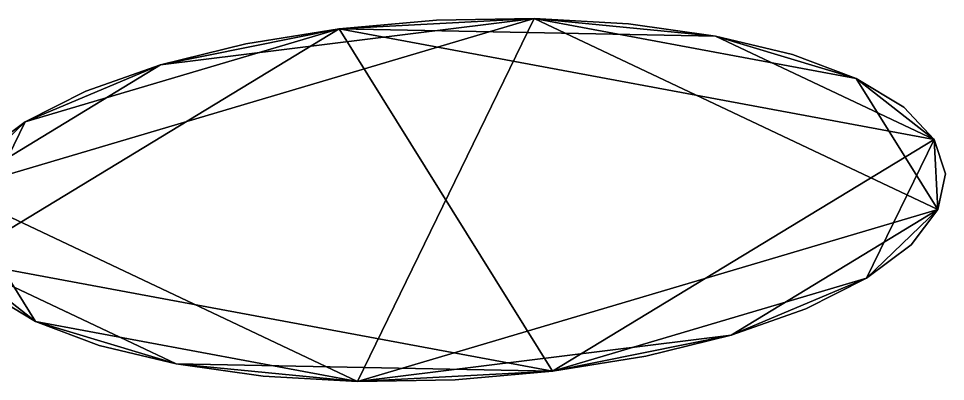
# Model space of a CAD drawing. Extents: x -2.81 to 2.84, y -2.77 to 2.75.
# Drawn here: x 0.52 to 2.835, y -0.374 to 0.533 of the extents above; entities that cross this region are included whole.
import ezdxf

# ---------------------------------------------------------------- set-up
doc = ezdxf.new("R2010")
doc.units = 0
doc.header["$MEASUREMENT"] = 0

msp = doc.modelspace()

# ---------------------------------------------------------------- linework, layer by layer
for points in [[(1.807671, 0.532681, 10.433234), (0.874111, 0.416766, 10.433234), (0.35821, 0.103132, 10.433234)], [(1.807671, 0.532681, 10.433234), (0.35821, 0.103132, 10.433234), (1.366526, -0.374203, 10.433234)], [(1.807671, 0.532681, 10.433234), (1.320606, 0.507309, 10.433234), (0.874111, 0.416766, 10.433234)], [(1.320606, 0.507309, 10.383234), (1.563689, 0.52863, 10.383234), (1.807671, 0.532681, 10.383234)], [(1.320606, 0.507309, 10.383234), (1.807671, 0.532681, 10.383234), (2.261156, 0.489021, 10.383234)], [(1.807671, 0.532681, 10.433234), (1.563689, 0.52863, 10.433234), (1.320606, 0.507309, 10.433234)], [(1.366526, -0.374203, 10.433234), (2.815987, 0.055346, 10.433234), (1.807671, 0.532681, 10.433234)], [(1.807671, 0.532681, 10.383234), (1.563689, 0.52863, 10.383234), (1.563689, 0.52863, 10.433234)], [(1.807671, 0.532681, 10.383234), (1.563689, 0.52863, 10.433234), (1.807671, 0.532681, 10.433234)], [(1.807671, 0.532681, 10.383234), (2.043177, 0.519307, 10.383234), (2.261156, 0.489021, 10.383234)], [(2.261156, 0.489021, 10.433234), (2.043177, 0.519307, 10.433234), (1.807671, 0.532681, 10.433234)], [(2.612022, 0.382976, 10.433234), (2.261156, 0.489021, 10.433234), (1.807671, 0.532681, 10.433234)], [(2.815987, 0.055346, 10.433234), (2.612022, 0.382976, 10.433234), (1.807671, 0.532681, 10.433234)], [(2.043177, 0.519307, 10.383234), (1.807671, 0.532681, 10.383234), (1.807671, 0.532681, 10.433234)], [(2.043177, 0.519307, 10.383234), (1.807671, 0.532681, 10.433234), (2.043177, 0.519307, 10.433234)], [(1.563689, 0.52863, 10.383234), (1.320606, 0.507309, 10.383234), (1.320606, 0.507309, 10.433234)], [(1.563689, 0.52863, 10.383234), (1.320606, 0.507309, 10.433234), (1.563689, 0.52863, 10.433234)], [(2.261156, 0.489021, 10.383234), (2.043177, 0.519307, 10.383234), (2.043177, 0.519307, 10.433234)], [(2.261156, 0.489021, 10.383234), (2.043177, 0.519307, 10.433234), (2.261156, 0.489021, 10.433234)], [(0.367344, -0.072211, 10.383234), (0.536163, 0.274838, 10.383234), (1.320606, 0.507309, 10.383234)], [(1.853592, -0.34883, 10.383234), (0.367344, -0.072211, 10.383234), (1.320606, 0.507309, 10.383234)], [(0.536163, 0.274838, 10.383234), (0.874111, 0.416766, 10.383234), (1.320606, 0.507309, 10.383234)], [(0.874111, 0.416766, 10.383234), (1.087764, 0.469537, 10.383234), (1.320606, 0.507309, 10.383234)], [(1.320606, 0.507309, 10.433234), (1.087764, 0.469537, 10.433234), (0.874111, 0.416766, 10.433234)], [(1.320606, 0.507309, 10.383234), (1.087764, 0.469537, 10.383234), (1.087764, 0.469537, 10.433234)], [(1.320606, 0.507309, 10.383234), (1.087764, 0.469537, 10.433234), (1.320606, 0.507309, 10.433234)], [(1.320606, 0.507309, 10.383234), (2.261156, 0.489021, 10.383234), (2.806853, 0.230689, 10.383234)], [(1.320606, 0.507309, 10.383234), (2.806853, 0.230689, 10.383234), (1.853592, -0.34883, 10.383234)], [(2.261156, 0.489021, 10.383234), (2.453232, 0.442988, 10.383234), (2.612022, 0.382976, 10.383234)], [(2.261156, 0.489021, 10.383234), (2.612022, 0.382976, 10.383234), (2.806853, 0.230689, 10.383234)], [(2.612022, 0.382976, 10.433234), (2.453232, 0.442988, 10.433234), (2.261156, 0.489021, 10.433234)], [(2.453232, 0.442988, 10.383234), (2.261156, 0.489021, 10.383234), (2.261156, 0.489021, 10.433234)], [(2.453232, 0.442988, 10.383234), (2.261156, 0.489021, 10.433234), (2.453232, 0.442988, 10.433234)], [(1.087764, 0.469537, 10.383234), (0.874111, 0.416766, 10.383234), (0.874111, 0.416766, 10.433234)], [(1.087764, 0.469537, 10.383234), (0.874111, 0.416766, 10.433234), (1.087764, 0.469537, 10.433234)], [(2.612022, 0.382976, 10.383234), (2.453232, 0.442988, 10.383234), (2.453232, 0.442988, 10.433234)], [(2.612022, 0.382976, 10.383234), (2.453232, 0.442988, 10.433234), (2.612022, 0.382976, 10.433234)], [(0.874111, 0.416766, 10.433234), (0.536163, 0.274838, 10.433234), (0.35821, 0.103132, 10.433234)], [(0.536163, 0.274838, 10.383234), (0.687859, 0.351025, 10.383234), (0.874111, 0.416766, 10.383234)], [(0.874111, 0.416766, 10.433234), (0.687859, 0.351025, 10.433234), (0.536163, 0.274838, 10.433234)], [(0.874111, 0.416766, 10.383234), (0.687859, 0.351025, 10.383234), (0.687859, 0.351025, 10.433234)], [(0.874111, 0.416766, 10.383234), (0.687859, 0.351025, 10.433234), (0.874111, 0.416766, 10.433234)], [(2.612022, 0.382976, 10.383234), (2.731426, 0.311292, 10.383234), (2.806853, 0.230689, 10.383234)], [(2.806853, 0.230689, 10.433234), (2.731426, 0.311292, 10.433234), (2.612022, 0.382976, 10.433234)], [(2.815987, 0.055346, 10.433234), (2.806853, 0.230689, 10.433234), (2.612022, 0.382976, 10.433234)], [(2.731426, 0.311292, 10.383234), (2.612022, 0.382976, 10.383234), (2.612022, 0.382976, 10.433234)], [(2.731426, 0.311292, 10.383234), (2.612022, 0.382976, 10.433234), (2.731426, 0.311292, 10.433234)], [(0.687859, 0.351025, 10.383234), (0.536163, 0.274838, 10.383234), (0.536163, 0.274838, 10.433234)], [(0.687859, 0.351025, 10.383234), (0.536163, 0.274838, 10.433234), (0.687859, 0.351025, 10.433234)], [(2.806853, 0.230689, 10.383234), (2.731426, 0.311292, 10.383234), (2.731426, 0.311292, 10.433234)], [(2.806853, 0.230689, 10.383234), (2.731426, 0.311292, 10.433234), (2.806853, 0.230689, 10.433234)], [(0.35821, 0.103132, 10.383234), (0.424854, 0.191135, 10.383234), (0.536163, 0.274838, 10.383234)], [(0.367344, -0.072211, 10.383234), (0.35821, 0.103132, 10.383234), (0.536163, 0.274838, 10.383234)], [(0.536163, 0.274838, 10.433234), (0.424854, 0.191135, 10.433234), (0.35821, 0.103132, 10.433234)], [(0.536163, 0.274838, 10.383234), (0.424854, 0.191135, 10.383234), (0.424854, 0.191135, 10.433234)], [(0.536163, 0.274838, 10.383234), (0.424854, 0.191135, 10.433234), (0.536163, 0.274838, 10.433234)], [(2.806853, 0.230689, 10.383234), (2.638034, -0.11636, 10.383234), (1.853592, -0.34883, 10.383234)], [(2.806853, 0.230689, 10.383234), (2.815987, 0.055346, 10.383234), (2.638034, -0.11636, 10.383234)], [(2.806853, 0.230689, 10.383234), (2.835406, 0.144267, 10.383234), (2.815987, 0.055346, 10.383234)], [(2.815987, 0.055346, 10.433234), (2.835406, 0.144267, 10.433234), (2.806853, 0.230689, 10.433234)], [(2.835406, 0.144267, 10.383234), (2.806853, 0.230689, 10.383234), (2.806853, 0.230689, 10.433234)], [(2.835406, 0.144267, 10.383234), (2.806853, 0.230689, 10.433234), (2.835406, 0.144267, 10.433234)], [(2.815987, 0.055346, 10.383234), (2.835406, 0.144267, 10.383234), (2.835406, 0.144267, 10.433234)], [(2.815987, 0.055346, 10.383234), (2.835406, 0.144267, 10.433234), (2.815987, 0.055346, 10.433234)], [(0.35821, 0.103132, 10.433234), (0.367344, -0.072211, 10.433234), (0.562175, -0.224498, 10.433234)], [(0.35821, 0.103132, 10.433234), (0.562175, -0.224498, 10.433234), (1.366526, -0.374203, 10.433234)], [(1.366526, -0.374203, 10.433234), (2.300086, -0.258288, 10.433234), (2.815987, 0.055346, 10.433234)], [(2.300086, -0.258288, 10.433234), (2.638034, -0.11636, 10.433234), (2.815987, 0.055346, 10.433234)], [(2.815987, 0.055346, 10.383234), (2.749343, -0.032657, 10.383234), (2.638034, -0.11636, 10.383234)], [(2.638034, -0.11636, 10.433234), (2.749343, -0.032657, 10.433234), (2.815987, 0.055346, 10.433234)], [(2.749343, -0.032657, 10.383234), (2.815987, 0.055346, 10.383234), (2.815987, 0.055346, 10.433234)], [(2.749343, -0.032657, 10.383234), (2.815987, 0.055346, 10.433234), (2.749343, -0.032657, 10.433234)], [(2.638034, -0.11636, 10.383234), (2.749343, -0.032657, 10.383234), (2.749343, -0.032657, 10.433234)], [(2.638034, -0.11636, 10.383234), (2.749343, -0.032657, 10.433234), (2.638034, -0.11636, 10.433234)], [(0.562175, -0.224498, 10.383234), (0.442772, -0.152813, 10.383234), (0.367344, -0.072211, 10.383234)], [(0.913041, -0.330543, 10.383234), (0.562175, -0.224498, 10.383234), (0.367344, -0.072211, 10.383234)], [(1.853592, -0.34883, 10.383234), (0.913041, -0.330543, 10.383234), (0.367344, -0.072211, 10.383234)], [(0.367344, -0.072211, 10.433234), (0.442772, -0.152813, 10.433234), (0.562175, -0.224498, 10.433234)], [(2.638034, -0.11636, 10.383234), (2.300086, -0.258288, 10.383234), (1.853592, -0.34883, 10.383234)], [(2.638034, -0.11636, 10.383234), (2.486339, -0.192546, 10.383234), (2.300086, -0.258288, 10.383234)], [(2.300086, -0.258288, 10.433234), (2.486339, -0.192546, 10.433234), (2.638034, -0.11636, 10.433234)], [(2.486339, -0.192546, 10.383234), (2.638034, -0.11636, 10.383234), (2.638034, -0.11636, 10.433234)], [(2.486339, -0.192546, 10.383234), (2.638034, -0.11636, 10.433234), (2.486339, -0.192546, 10.433234)], [(0.442772, -0.152813, 10.383234), (0.562175, -0.224498, 10.383234), (0.562175, -0.224498, 10.433234)], [(0.442772, -0.152813, 10.383234), (0.562175, -0.224498, 10.433234), (0.442772, -0.152813, 10.433234)], [(2.300086, -0.258288, 10.383234), (2.486339, -0.192546, 10.383234), (2.486339, -0.192546, 10.433234)], [(2.300086, -0.258288, 10.383234), (2.486339, -0.192546, 10.433234), (2.300086, -0.258288, 10.433234)], [(0.913041, -0.330543, 10.383234), (0.720965, -0.28451, 10.383234), (0.562175, -0.224498, 10.383234)], [(0.562175, -0.224498, 10.433234), (0.720965, -0.28451, 10.433234), (0.913041, -0.330543, 10.433234)], [(0.562175, -0.224498, 10.433234), (0.913041, -0.330543, 10.433234), (1.366526, -0.374203, 10.433234)], [(0.562175, -0.224498, 10.383234), (0.720965, -0.28451, 10.383234), (0.720965, -0.28451, 10.433234)], [(0.562175, -0.224498, 10.383234), (0.720965, -0.28451, 10.433234), (0.562175, -0.224498, 10.433234)], [(1.366526, -0.374203, 10.433234), (1.853592, -0.34883, 10.433234), (2.300086, -0.258288, 10.433234)], [(2.300086, -0.258288, 10.383234), (2.086433, -0.311058, 10.383234), (1.853592, -0.34883, 10.383234)], [(1.853592, -0.34883, 10.433234), (2.086433, -0.311058, 10.433234), (2.300086, -0.258288, 10.433234)], [(2.086433, -0.311058, 10.383234), (2.300086, -0.258288, 10.383234), (2.300086, -0.258288, 10.433234)], [(2.086433, -0.311058, 10.383234), (2.300086, -0.258288, 10.433234), (2.086433, -0.311058, 10.433234)], [(0.720965, -0.28451, 10.383234), (0.913041, -0.330543, 10.383234), (0.913041, -0.330543, 10.433234)], [(0.720965, -0.28451, 10.383234), (0.913041, -0.330543, 10.433234), (0.720965, -0.28451, 10.433234)], [(1.853592, -0.34883, 10.383234), (2.086433, -0.311058, 10.383234), (2.086433, -0.311058, 10.433234)], [(1.853592, -0.34883, 10.383234), (2.086433, -0.311058, 10.433234), (1.853592, -0.34883, 10.433234)], [(1.366526, -0.374203, 10.383234), (1.13102, -0.360829, 10.383234), (0.913041, -0.330543, 10.383234)], [(1.853592, -0.34883, 10.383234), (1.366526, -0.374203, 10.383234), (0.913041, -0.330543, 10.383234)], [(0.913041, -0.330543, 10.433234), (1.13102, -0.360829, 10.433234), (1.366526, -0.374203, 10.433234)], [(0.913041, -0.330543, 10.383234), (1.13102, -0.360829, 10.383234), (1.13102, -0.360829, 10.433234)], [(0.913041, -0.330543, 10.383234), (1.13102, -0.360829, 10.433234), (0.913041, -0.330543, 10.433234)], [(1.13102, -0.360829, 10.383234), (1.366526, -0.374203, 10.383234), (1.366526, -0.374203, 10.433234)], [(1.13102, -0.360829, 10.383234), (1.366526, -0.374203, 10.433234), (1.13102, -0.360829, 10.433234)], [(1.853592, -0.34883, 10.383234), (1.610509, -0.370151, 10.383234), (1.366526, -0.374203, 10.383234)], [(1.366526, -0.374203, 10.433234), (1.610509, -0.370151, 10.433234), (1.853592, -0.34883, 10.433234)], [(1.366526, -0.374203, 10.383234), (1.610509, -0.370151, 10.383234), (1.610509, -0.370151, 10.433234)], [(1.366526, -0.374203, 10.383234), (1.610509, -0.370151, 10.433234), (1.366526, -0.374203, 10.433234)], [(1.610509, -0.370151, 10.383234), (1.853592, -0.34883, 10.383234), (1.853592, -0.34883, 10.433234)], [(1.610509, -0.370151, 10.383234), (1.853592, -0.34883, 10.433234), (1.610509, -0.370151, 10.433234)]]:
    msp.add_3dface(points)

doc.saveas('drawing.dxf')
